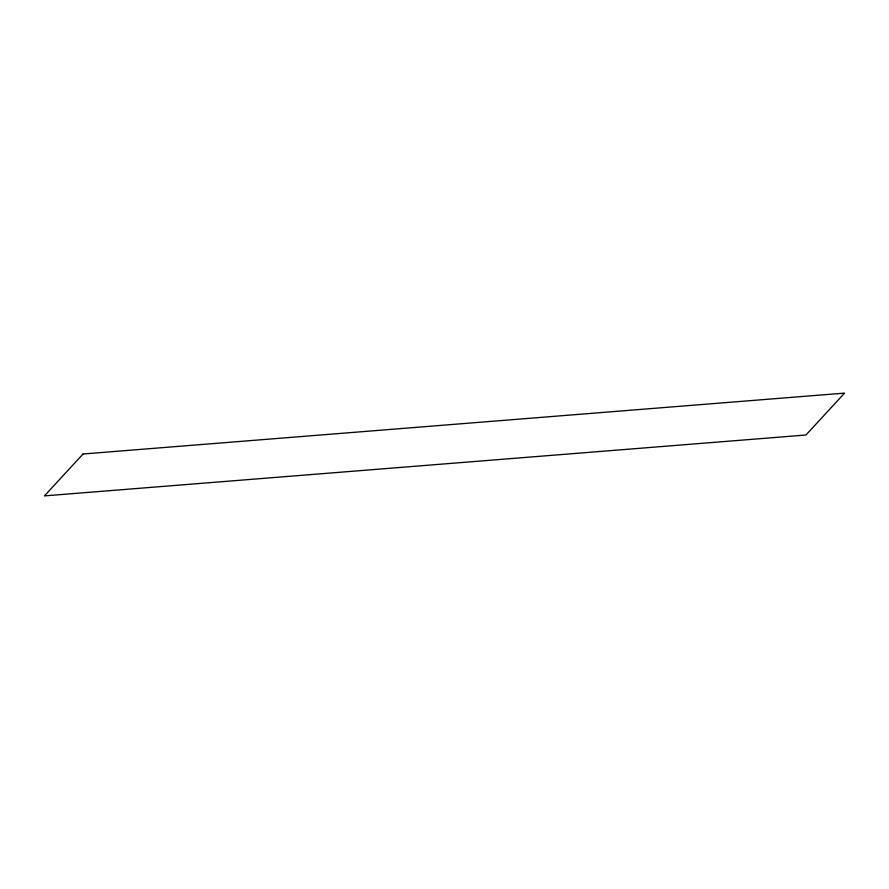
<?xml version="1.0" encoding="UTF-8"?>
<svg xmlns="http://www.w3.org/2000/svg" width="889" height="889" viewBox="0 0 889 889"><rect width="100%" height="100%" fill="white"/><g stroke="black" fill="none" stroke-linecap="round" stroke-linejoin="round"><path stroke-width="1.33" d="M83.055 453.99L44.45 495.884L805.945 435.01L844.55 393.116L83.055 453.99"/></g></svg>
